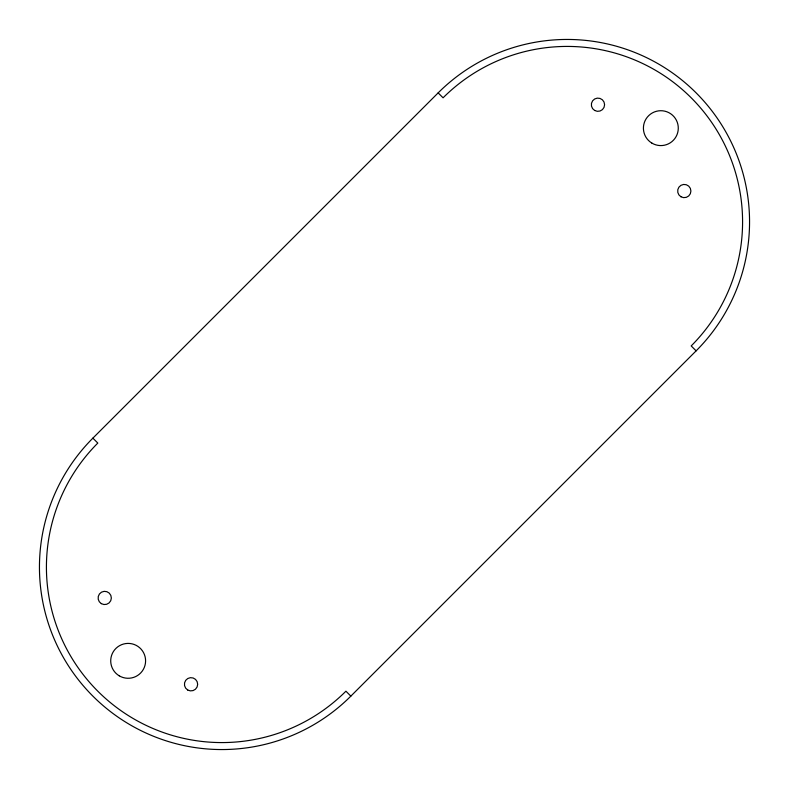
<?xml version="1.0" encoding="UTF-8"?>
<svg xmlns="http://www.w3.org/2000/svg" width="789" height="789" viewBox="0 0 789 789"><rect width="100%" height="100%" fill="white"/><g stroke="black" fill="none" stroke-linecap="round" stroke-linejoin="round"><path stroke-width="1.18" d="M92.875 438.151L438.151 92.875A182.417 182.417 0 0 1 696.125 92.875A182.417 182.417 0 0 1 696.125 350.849L350.849 696.125A182.417 182.417 0 0 1 92.875 696.125A182.417 182.417 0 0 1 92.875 438.151L97.816 443.073A175.444 175.444 0 0 0 97.806 691.194A175.444 175.444 0 0 0 345.927 691.184L350.849 696.125M696.125 350.849L691.184 345.927A175.444 175.444 0 0 0 691.194 97.806A175.444 175.444 0 0 0 443.073 97.816L438.151 92.875M651.882 143.105A17.437 17.437 0 0 0 678.284 128.439A17.437 17.437 0 0 0 652.385 112.906A17.437 17.437 0 0 0 651.882 143.105M119.257 675.838A17.437 17.437 0 0 0 145.59 661.054A17.437 17.437 0 0 0 119.612 645.639A17.437 17.437 0 0 0 119.257 675.838M187.683 689.99A6.628 6.628 0 0 0 197.674 684.329A6.628 6.628 0 0 0 187.772 678.51A6.628 6.628 0 0 0 187.683 689.99M101.317 603.634A6.628 6.628 0 0 0 111.348 598.072A6.628 6.628 0 0 0 101.515 592.154A6.628 6.628 0 0 0 101.317 603.634M594.65 110.46A6.628 6.628 0 0 0 604.591 104.72A6.628 6.628 0 0 0 594.65 98.98A6.628 6.628 0 0 0 594.65 110.46M680.966 196.777A6.628 6.628 0 0 0 690.908 191.037A6.628 6.628 0 0 0 680.966 185.307A6.628 6.628 0 0 0 680.966 196.777"/></g></svg>
